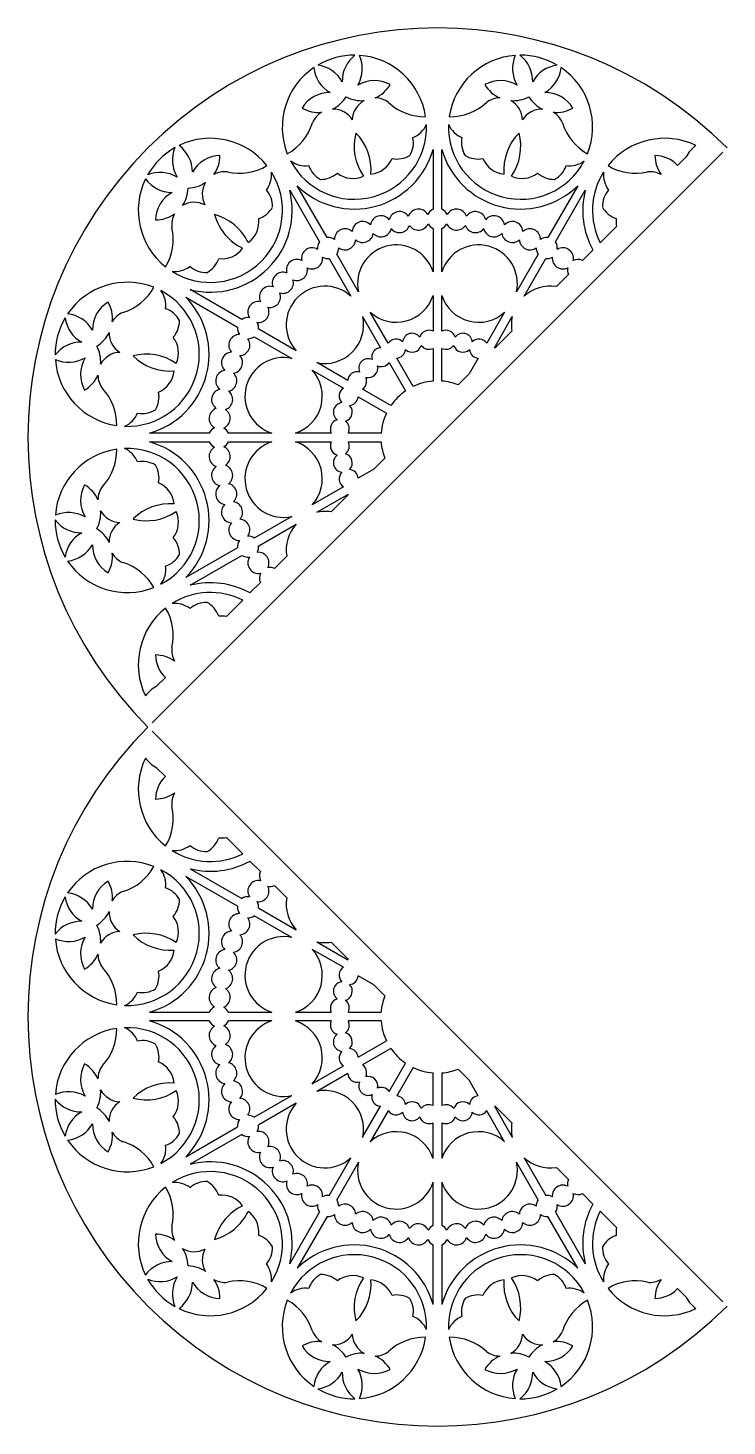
# Model space of a CAD drawing. Extents: x 55 to 303, y 0 to 248.
# Drawn here: x 55.2 to 179, y 0.3 to 247.9 of the extents above; entities that cross this region are included whole.
import ezdxf

# ---------------------------------------------------------------- set-up
doc = ezdxf.new("R2010")
doc.units = 0
doc.layers.get('0').update_dxf_attribs({"linetype": 'CONTINUOUS'})

msp = doc.modelspace()

# ---------------------------------------------------------------- linework, layer by layer
for p, q in [((77.16, 124.83), (178.23, 225.9)), ((126.92, 226.35), (126.92, 215.78)), ((128.47, 215.78), (128.47, 226.35)), ((170.21, 223.53), (171.75, 225.07)), ((101.53, 219.13), (106.81, 209.98)), ((108.16, 210.75), (102.87, 219.91)), ((152.52, 219.91), (147.23, 210.75)), ((148.58, 209.98), (153.86, 219.13)), ((126.92, 212.37), (126.92, 204.69)), ((128.47, 204.69), (128.47, 212.37)), ((156.51, 209.83), (159.39, 212.71)), ((153.39, 206.71), (155.23, 208.55)), ((108.52, 207.02), (112.36, 200.37)), ((113.7, 201.15), (109.87, 207.8)), ((145.53, 207.8), (141.69, 201.15)), ((143.03, 200.37), (146.87, 207.02)), ((148.74, 202.06), (150.89, 204.21)), ((93.08, 196.24), (83.93, 201.53)), ((126.92, 200.51), (126.92, 194.16)), ((128.47, 194.16), (128.47, 200.51)), ((83.15, 200.18), (92.3, 194.9)), ((114.45, 196.75), (117.62, 191.25)), ((118.97, 192.03), (115.8, 197.53)), ((139.59, 197.53), (136.42, 192.03)), ((137.77, 191.25), (140.94, 196.75)), ((95.26, 193.19), (101.91, 189.35)), ((102.68, 190.7), (96.04, 194.54)), ((137.91, 191.24), (140.87, 194.2)), ((126.92, 191.14), (126.92, 185.34)), ((128.47, 185.34), (128.47, 191.14)), ((111.8, 185.43), (106.31, 188.61)), ((119.14, 188.63), (122.03, 183.62)), ((123.38, 184.39), (120.48, 189.41)), ((134.91, 189.41), (133.3, 186.63)), ((105.53, 187.26), (111.03, 184.09)), ((131.36, 184.68), (133.3, 186.63)), ((119.44, 181.02), (114.42, 183.92)), ((113.65, 182.58), (118.66, 179.68)), ((87.28, 176.14), (76.71, 176.14)), ((98.37, 176.14), (90.69, 176.14)), ((108.9, 176.14), (102.55, 176.14)), ((117.72, 176.14), (111.92, 176.14)), ((76.71, 174.59), (87.28, 174.59)), ((90.69, 174.59), (98.37, 174.59)), ((102.55, 174.59), (108.9, 174.59)), ((111.92, 174.59), (117.72, 174.59)), ((116.43, 169.76), (118.38, 171.7)), ((116.43, 169.76), (113.65, 168.15)), ((111.03, 166.64), (105.53, 163.46)), ((106.31, 162.12), (111.8, 165.29)), ((108.86, 162.18), (111.82, 165.14)), ((101.91, 161.37), (95.26, 157.53)), ((96.04, 156.19), (102.68, 160.02)), ((92.3, 155.83), (83.15, 150.54)), ((83.93, 149.2), (93.08, 154.48)), ((98.85, 152.17), (101, 154.32)), ((94.5, 147.83), (96.35, 149.67)), ((90.35, 143.67), (93.23, 146.55)), ((77.98, 131.31), (79.53, 132.85)), ((77.16, 123.36), (178.23, 22.3)), ((77.98, 116.89), (79.53, 115.35)), ((90.35, 104.52), (93.23, 101.64)), ((94.5, 100.37), (96.35, 98.52)), ((92.3, 92.37), (83.15, 97.65)), ((83.93, 99), (93.08, 93.71)), ((98.85, 96.02), (101, 93.87)), ((96.04, 92.01), (102.68, 88.17)), ((101.91, 86.82), (95.26, 90.66)), ((111.03, 81.56), (105.53, 84.73)), ((106.31, 86.08), (111.8, 82.9)), ((108.86, 86.01), (111.82, 83.05)), ((116.43, 78.44), (113.65, 80.05)), ((116.43, 78.44), (118.38, 76.49)), ((76.71, 73.61), (87.28, 73.61)), ((87.28, 72.06), (76.71, 72.06)), ((90.69, 73.61), (98.37, 73.61)), ((98.37, 72.06), (90.69, 72.06)), ((102.55, 73.61), (108.9, 73.61)), ((108.9, 72.06), (102.55, 72.06)), ((111.92, 73.61), (117.72, 73.61)), ((117.72, 72.06), (111.92, 72.06)), ((113.65, 65.62), (118.66, 68.51)), ((119.44, 67.17), (114.42, 64.27)), ((119.14, 59.56), (122.03, 64.58)), ((105.53, 60.93), (111.03, 64.11)), ((111.8, 62.76), (106.31, 59.59)), ((123.38, 63.8), (120.48, 58.78)), ((126.92, 57.06), (126.92, 62.85)), ((128.47, 62.85), (128.47, 57.06)), ((131.36, 63.51), (133.3, 61.57)), ((134.91, 58.78), (133.3, 61.57)), ((95.26, 55), (101.91, 58.84)), ((102.68, 57.49), (96.04, 53.66)), ((114.45, 51.45), (117.62, 56.94)), ((137.77, 56.94), (140.94, 51.45)), ((137.91, 56.96), (140.87, 54)), ((118.97, 56.16), (115.8, 50.67)), ((139.59, 50.67), (136.42, 56.16)), ((83.15, 48.01), (92.3, 53.3)), ((126.92, 47.69), (126.92, 54.03)), ((128.47, 54.03), (128.47, 47.69)), ((93.08, 51.95), (83.93, 46.67)), ((108.52, 41.17), (112.36, 47.82)), ((113.7, 47.04), (109.87, 40.4)), ((145.53, 40.4), (141.69, 47.04)), ((143.03, 47.82), (146.87, 41.17)), ((148.74, 46.13), (150.89, 43.98)), ((126.92, 35.83), (126.92, 43.5)), ((128.47, 43.5), (128.47, 35.83)), ((153.39, 41.48), (155.23, 39.64)), ((101.53, 29.06), (106.81, 38.22)), ((108.16, 37.44), (102.87, 28.29)), ((152.52, 28.29), (147.23, 37.44)), ((148.58, 38.22), (153.86, 29.06)), ((156.51, 38.36), (159.39, 35.48)), ((126.92, 21.84), (126.92, 32.41)), ((128.47, 32.41), (128.47, 21.84)), ((170.21, 24.66), (171.75, 23.12))]:
    msp.add_line(p, q)
for centre, radius, start, end in [((127.7, 175.36), 72.5, 45, 225), ((112.98, 230.29), 12.76, 89.508, 120.492), ((116.62, 238.45), 5.79, 127.5452, 181.3928), ((108.61, 240.68), 5.79, 329.7156, 23.7213), ((112.98, 230.29), 12.76, 8.4192, 85.7938), ((142.41, 230.29), 12.76, 94.2062, 171.5808), ((146.78, 240.68), 5.79, 156.2787, 210.2844), ((138.77, 238.45), 5.79, 358.6072, 52.4548), ((142.41, 230.29), 12.76, 59.508, 90.492), ((112.98, 230.29), 12.76, 124.2062, 201.5808), ((111.56, 241.47), 5.79, 186.2787, 240.2844), ((105.74, 235.54), 5.79, 28.6072, 82.4548), ((149.65, 235.54), 5.79, 97.5452, 151.3928), ((143.83, 241.47), 5.79, 299.7156, 353.7213), ((142.41, 230.29), 12.76, 338.4192, 55.7938), ((116.53, 232.76), 5.79, 61.3928, 120.2844), ((114.31, 240.77), 5.79, 293.9276, 329.7156), ((138.86, 232.76), 5.79, 59.7156, 118.6072), ((141.09, 240.77), 5.79, 210.2844, 246.0724), ((108.66, 230.65), 5.79, 89.7156, 148.6072), ((106.59, 238.7), 5.79, 295.9092, 328.6072), ((114.31, 240.77), 5.79, 241.3928, 274.0908), ((116.62, 231.48), 4, 53.0255, 89.5549), ((138.77, 231.48), 4, 90.4451, 126.9745), ((141.09, 240.77), 5.79, 265.9092, 298.6072), ((148.8, 238.7), 5.79, 211.3928, 244.0908), ((146.73, 230.65), 5.79, 31.3928, 90.2844), ((106.59, 238.7), 5.79, 240.2844, 276.0724), ((109.23, 229.49), 4, 120.4451, 156.9745), ((109.23, 229.49), 4, 31.6524, 91.5365), ((116.62, 231.48), 4, 118.4635, 178.3476), ((125.38, 241.42), 9.27, 226.7591, 271.3858), ((130.01, 241.42), 9.27, 268.6142, 313.2409), ((138.77, 231.48), 4, 1.6524, 61.5365), ((146.16, 229.49), 4, 88.4635, 148.3476), ((148.8, 238.7), 5.79, 263.9276, 299.7156), ((146.16, 229.49), 4, 23.0255, 59.5549), ((96.67, 233.73), 9.27, 298.6142, 343.2409), ((112.98, 230.29), 12.76, 207.883, 2.117), ((121.63, 232.6), 4.5, 292.7044, 335.8894), ((142.41, 230.29), 12.76, 177.883, 332.117), ((133.77, 232.6), 4.5, 204.1106, 247.2956), ((158.72, 233.73), 9.27, 196.7591, 241.3858), ((87.49, 215.57), 12.76, 38.4192, 115.7938), ((122.22, 226.89), 9.27, 165.1953, 214.4937), ((106.68, 222.72), 9.27, 355.5063, 44.8047), ((118.94, 227.6), 4.5, 329.1546, 10.8257), ((136.45, 227.6), 4.5, 169.1743, 210.8454), ((148.71, 222.72), 9.27, 135.1953, 184.4937), ((133.17, 226.89), 9.27, 325.5063, 14.8047), ((167.9, 215.57), 12.76, 64.2062, 141.5808), ((87.49, 215.57), 12.76, 119.508, 150.492), ((86.56, 224.46), 5.79, 157.5452, 211.3928), ((78.51, 222.39), 5.79, 359.7156, 53.7213), ((89.33, 219.49), 5.79, 91.3928, 150.2844), ((83.4, 225.31), 5.79, 323.9276, 359.7156), ((112.98, 230.29), 14.49, 225.7715, 344.2285), ((120.5, 229.16), 4.5, 259.1743, 300.8454), ((142.41, 230.29), 14.49, 195.7715, 314.2285), ((134.89, 229.16), 4.5, 239.1546, 280.8257), ((166.06, 219.49), 5.79, 44.26, 88.6072), ((171.99, 225.31), 5.79, 180.2844, 216.0724), ((176.88, 222.39), 5.79, 126.2787, 152.3918), ((92.66, 231.41), 9.27, 256.7591, 301.3858), ((104.34, 227.96), 4.5, 234.1106, 277.2956), ((109.16, 224.98), 4.5, 199.1743, 240.8454), ((115.5, 226.48), 4.5, 275.2895, 337.2956), ((139.89, 226.48), 4.5, 202.7044, 264.7105), ((146.24, 224.98), 4.5, 299.1546, 340.8257), ((151.05, 227.96), 4.5, 262.7044, 305.8894), ((162.73, 231.41), 9.27, 238.6142, 283.2409), ((87.49, 215.57), 12.76, 154.2062, 231.5808), ((80.67, 224.55), 5.79, 216.2787, 270.2844), ((78.6, 216.5), 5.79, 58.6072, 112.4548), ((87.49, 215.57), 12.76, 237.883, 32.117), ((83.4, 225.31), 5.79, 271.3928, 304.0908), ((90.05, 218.42), 4, 148.4635, 208.3476), ((90.05, 218.42), 4, 83.0255, 119.5549), ((93.82, 221.89), 4.5, 322.7044, 5.8894), ((107.03, 225.55), 4.5, 269.1546, 310.8257), ((112.7, 225.72), 4.5, 232.7044, 294.7105), ((142.69, 225.72), 4.5, 245.2895, 307.2956), ((148.36, 225.55), 4.5, 229.1743, 270.8454), ((167.9, 215.57), 12.76, 147.883, 206.7317), ((161.57, 221.89), 4.5, 174.1106, 217.2956), ((165.34, 218.42), 4, 60.4451, 96.9745), ((83.57, 213.73), 5.79, 119.7156, 178.6072), ((77.75, 219.66), 5.79, 325.9092, 358.6072), ((87.49, 215.57), 14.49, 255.7715, 14.2285), ((94, 216.23), 4.5, 359.1546, 40.8257), ((167.9, 215.57), 14.49, 165.7715, 208.9706), ((161.39, 216.23), 4.5, 139.1743, 180.8454), ((84.64, 213.01), 4, 61.6524, 121.5365), ((94.57, 218.35), 4.5, 289.1743, 330.8454), ((120.97, 213.49), 1.87, 33.2513, 166.7487), ((124.32, 213.93), 1.87, 28.2513, 161.7487), ((127.7, 214.07), 1.87, 114.4653, 156.7487), ((127.7, 214.07), 1.87, 23.2513, 65.5347), ((131.07, 213.93), 1.87, 18.2513, 151.7487), ((134.42, 213.49), 1.87, 13.2513, 146.7487), ((160.83, 218.35), 4.5, 209.1546, 250.8257), ((77.75, 219.66), 5.79, 270.2844, 306.0724), ((84.64, 213.01), 4, 150.4451, 186.9745), ((85.81, 205.87), 9.27, 25.5063, 74.8047), ((97.19, 217.24), 9.27, 195.1953, 244.4937), ((91.58, 213.53), 4.5, 305.2895, 7.2956), ((114.46, 211.74), 1.87, 43.2513, 176.7487), ((117.68, 212.75), 1.87, 38.2513, 171.7487), ((120.97, 213.49), 1.87, 218.2513, 341.7487), ((124.32, 213.93), 1.87, 213.2513, 336.7487), ((127.7, 214.07), 1.87, 208.2513, 245.5347), ((127.7, 214.07), 1.87, 294.4653, 331.7487), ((131.07, 213.93), 1.87, 203.2513, 326.7487), ((134.42, 213.49), 1.87, 198.2513, 321.7487), ((137.71, 212.75), 1.87, 8.2513, 141.7487), ((140.94, 211.74), 1.87, 3.2513, 136.7487), ((163.81, 213.53), 4.5, 172.7044, 190.5157), ((71.65, 210.4), 9.27, 328.6142, 13.2409), ((108.34, 208.89), 1.87, 53.2513, 95.5347), ((111.34, 210.45), 1.87, 48.2513, 181.7487), ((114.46, 211.74), 1.87, 228.2513, 351.7487), ((117.68, 212.75), 1.87, 223.2513, 346.7487), ((137.71, 212.75), 1.87, 193.2513, 316.7487), ((140.94, 211.74), 1.87, 188.2513, 311.7487), ((144.06, 210.45), 1.87, 358.2513, 131.7487), ((147.05, 208.89), 1.87, 84.4653, 126.7487), ((89.53, 211.48), 4.5, 262.7044, 324.7105), ((105.49, 207.07), 1.87, 58.2513, 191.7487), ((108.34, 208.89), 1.87, 144.4653, 186.7487), ((108.34, 208.89), 1.87, 324.4653, 1.7487), ((111.34, 210.45), 1.87, 233.2513, 356.7487), ((120.4, 202.6), 6.85, 17.7956, 192.2044), ((134.99, 202.6), 6.85, 347.7956, 162.2044), ((144.06, 210.45), 1.87, 183.2513, 306.7487), ((147.05, 208.89), 1.87, 178.2513, 215.5347), ((147.05, 208.89), 1.87, 353.2513, 35.5347), ((149.9, 207.07), 1.87, 348.2513, 121.7487), ((81.17, 209.24), 4.5, 264.1106, 307.2956), ((86.83, 209.06), 4.5, 229.1743, 270.8454), ((84.71, 208.49), 4.5, 299.1546, 340.8257), ((102.81, 205.02), 1.87, 63.2513, 196.7487), ((105.49, 207.07), 1.87, 243.2513, 6.7487), ((108.34, 208.89), 1.87, 238.2513, 275.5347), ((147.05, 208.89), 1.87, 264.4653, 301.7487), ((149.9, 207.07), 1.87, 173.2513, 296.7487), ((152.58, 205.02), 1.87, 64.5086, 116.7487), ((100.32, 202.74), 1.87, 68.2513, 201.7487), ((100.32, 202.74), 1.87, 253.2513, 16.7487), ((102.81, 205.02), 1.87, 248.2513, 11.7487), ((152.58, 205.02), 1.87, 168.2513, 205.4914), ((72.77, 190.08), 12.76, 68.4192, 145.7938), ((69.33, 206.38), 9.27, 286.7591, 331.3858), ((72.77, 190.08), 12.76, 267.883, 62.117), ((75.1, 198.72), 4.5, 352.7044, 35.8894), ((98.04, 200.25), 1.87, 73.2513, 206.7487), ((98.04, 200.25), 1.87, 258.2513, 21.7487), ((107.76, 195.3), 6.85, 47.7956, 222.2044), ((120.4, 202.6), 6.85, 227.7956, 342.2044), ((134.99, 202.6), 6.85, 197.7956, 312.2044), ((147.63, 195.3), 6.85, 80.7319, 132.2044), ((72.41, 194.4), 5.79, 121.3928, 180.2844), ((64.36, 196.47), 5.79, 353.9276, 29.7156), ((72.77, 190.08), 14.49, 285.7715, 44.2285), ((78.08, 193.9), 4.5, 29.1546, 70.8257), ((95.99, 197.57), 1.87, 78.2513, 211.7487), ((95.99, 197.57), 1.87, 263.2513, 26.7487), ((72.77, 190.08), 12.76, 149.508, 180.492), ((67.52, 197.31), 5.79, 187.5452, 241.3928), ((61.58, 191.5), 5.79, 29.7156, 83.7213), ((73.56, 193.83), 4, 113.0255, 149.5549), ((77.51, 196.03), 4.5, 319.1743, 0.8454), ((94.17, 194.72), 1.87, 83.2513, 125.5347), ((94.17, 194.72), 1.87, 354.4653, 31.7487), ((107.76, 195.3), 6.85, 257.7956, 12.2044), ((147.63, 195.3), 6.85, 167.7956, 189.2681), ((64.36, 196.47), 5.79, 301.3928, 334.0908), ((73.56, 193.83), 4, 178.4635, 238.3476), ((77.34, 190.36), 4.5, 335.2895, 37.2956), ((92.61, 191.72), 1.87, 88.2513, 221.7487), ((94.17, 194.72), 1.87, 174.4653, 216.7487), ((94.17, 194.72), 1.87, 268.2513, 305.5347), ((123.2, 192.12), 1.68, 35.9277, 174.0723), ((126.18, 192.65), 1.68, 64.0478, 164.0723), ((129.21, 192.65), 1.68, 15.9277, 115.9522), ((132.19, 192.12), 1.68, 5.9277, 144.0723), ((64.6, 186.44), 5.79, 88.6072, 142.4548), ((62.29, 188.75), 5.79, 355.9092, 28.6072), ((92.61, 191.72), 1.87, 273.2513, 36.7487), ((117.74, 189.58), 1.68, 94.0478, 194.0723), ((120.36, 191.09), 1.68, 45.9277, 145.9522), ((120.36, 191.09), 1.68, 274.0478, 354.0723), ((123.2, 192.12), 1.68, 225.9277, 344.0723), ((126.18, 192.65), 1.68, 215.9277, 295.9522), ((129.21, 192.65), 1.68, 244.0478, 324.0723), ((132.19, 192.12), 1.68, 195.9277, 314.0723), ((135.03, 191.09), 1.68, 185.9277, 265.9522), ((135.03, 191.09), 1.68, 34.0478, 134.0723), ((137.65, 189.58), 1.68, 80.9377, 85.9522), ((62.38, 194.45), 5.79, 246.2787, 300.2844), ((72.77, 190.08), 12.76, 184.2062, 261.5808), ((70.3, 186.52), 5.79, 149.7156, 208.6072), ((71.58, 186.43), 4, 91.6524, 151.5365), ((76.17, 180.84), 9.27, 55.5063, 104.8047), ((80.34, 196.38), 9.27, 225.1953, 274.4937), ((91.32, 188.6), 1.87, 93.2513, 226.7487), ((91.32, 188.6), 1.87, 278.2513, 41.7487), ((100.46, 182.66), 6.85, 77.7956, 252.2044), ((115.43, 187.63), 1.68, 65.9277, 204.0723), ((117.74, 189.58), 1.68, 245.9277, 325.9522), ((62.29, 188.75), 5.79, 300.2844, 336.0724), ((71.58, 186.43), 4, 180.4451, 216.9745), ((76.58, 187.55), 4.5, 292.7044, 354.7105), ((90.3, 185.38), 1.87, 98.2513, 231.7487), ((90.3, 185.38), 1.87, 283.2513, 46.7487), ((100.46, 182.66), 6.85, 287.7956, 42.2044), ((113.48, 185.31), 1.68, 75.9277, 175.9522), ((113.48, 185.31), 1.68, 304.0478, 24.0723), ((115.43, 187.63), 1.68, 255.9277, 14.0723), ((61.64, 177.68), 9.27, 358.6142, 43.2409), ((73.9, 182.56), 4.5, 329.1546, 10.8257), ((89.57, 182.08), 1.87, 103.2513, 236.7487), ((89.57, 182.08), 1.87, 288.2513, 51.7487), ((111.97, 182.7), 1.68, 124.0478, 224.0723), ((127.7, 175.36), 10.01, 124.4482, 145.5518), ((127.7, 175.36), 10.01, 94.4482, 115.5518), ((127.7, 175.36), 10.01, 68.5512, 85.5518), ((110.94, 179.85), 1.68, 95.9277, 234.0723), ((110.94, 179.85), 1.68, 285.9277, 44.0723), ((111.97, 182.7), 1.68, 275.9277, 355.9522), ((70.46, 181.43), 4.5, 294.1106, 337.2956), ((75.46, 184.11), 4.5, 259.1743, 300.8454), ((89.13, 178.74), 1.87, 108.2513, 241.7487), ((89.13, 178.74), 1.87, 293.2513, 56.7487), ((110.41, 176.87), 1.68, 105.9277, 205.9522), ((110.41, 176.87), 1.68, 334.0478, 54.0723), ((127.7, 175.36), 10.01, 154.4482, 175.5518), ((88.98, 175.36), 1.87, 113.2513, 155.5347), ((88.98, 175.36), 1.87, 24.4653, 61.7487), ((72.77, 160.65), 12.76, 297.883, 92.117), ((70.46, 169.29), 4.5, 22.7044, 65.8894), ((72.77, 160.65), 14.49, 315.7715, 74.2285), ((89.13, 171.99), 1.87, 118.2513, 251.7487), ((88.98, 175.36), 1.87, 204.4653, 246.7487), ((88.98, 175.36), 1.87, 298.2513, 335.5347), ((89.13, 171.99), 1.87, 303.2513, 66.7487), ((100.46, 168.06), 6.85, 107.7956, 282.2044), ((100.46, 168.06), 6.85, 317.7956, 72.2044), ((110.41, 173.85), 1.68, 154.0478, 254.0723), ((110.41, 173.85), 1.68, 305.9277, 25.9522), ((127.7, 175.36), 10.01, 184.4482, 201.4488), ((72.77, 160.65), 12.76, 98.4192, 175.7938), ((61.64, 173.04), 9.27, 316.7591, 1.3858), ((75.46, 166.61), 4.5, 59.1546, 100.8257), ((110.94, 170.87), 1.68, 125.9277, 264.0723), ((110.94, 170.87), 1.68, 315.9277, 74.0723), ((73.9, 168.17), 4.5, 349.1743, 30.8454), ((89.57, 168.64), 1.87, 123.2513, 256.7487), ((89.57, 168.64), 1.87, 308.2513, 71.7487), ((111.97, 168.03), 1.68, 135.9277, 235.9522), ((111.97, 168.03), 1.68, 4.0478, 84.0723), ((70.3, 164.2), 5.79, 151.3928, 210.2844), ((62.29, 161.97), 5.79, 23.9276, 59.7156), ((71.58, 164.29), 4, 143.0255, 179.5549), ((76.58, 163.17), 4.5, 5.2895, 67.2956), ((90.3, 165.34), 1.87, 128.2513, 261.7487), ((90.3, 165.34), 1.87, 313.2513, 76.7487), ((80.34, 154.35), 9.27, 85.5063, 134.8047), ((91.32, 162.12), 1.87, 133.2513, 266.7487), ((91.32, 162.12), 1.87, 318.2513, 81.7487), ((113.48, 165.41), 1.68, 184.0478, 189.0623), ((62.38, 156.28), 5.79, 59.7156, 113.7213), ((62.29, 161.97), 5.79, 331.3928, 4.0908), ((71.58, 164.29), 4, 208.4635, 268.3476), ((76.17, 169.88), 9.27, 255.1953, 304.4937), ((77.34, 160.36), 4.5, 322.7044, 24.7105), ((107.76, 155.42), 6.85, 80.7319, 102.2044), ((64.6, 164.28), 5.79, 217.5452, 271.3928), ((72.77, 160.65), 12.76, 179.508, 210.492), ((67.52, 153.41), 5.79, 118.6072, 172.4548), ((64.36, 154.26), 5.79, 25.9092, 58.6072), ((73.56, 156.89), 4, 121.6524, 181.5365), ((92.61, 159), 1.87, 138.2513, 271.7487), ((92.61, 159), 1.87, 323.2513, 86.7487), ((107.76, 155.42), 6.85, 137.7956, 189.2681), ((61.58, 159.23), 5.79, 276.2787, 330.2844), ((72.41, 156.33), 5.79, 179.7156, 238.6072), ((77.51, 154.7), 4.5, 359.1546, 40.8257), ((94.17, 156.01), 1.87, 143.2513, 185.5347), ((94.17, 156.01), 1.87, 54.4653, 91.7487), ((94.17, 156.01), 1.87, 328.2513, 5.5347), ((72.77, 160.65), 12.76, 214.2062, 291.5808), ((64.36, 154.26), 5.79, 330.2844, 6.0724), ((73.56, 156.89), 4, 210.4451, 246.9745), ((78.08, 156.82), 4.5, 289.1743, 330.8454), ((94.17, 156.01), 1.87, 234.4653, 276.7487), ((95.99, 153.16), 1.87, 148.2513, 281.7487), ((95.99, 153.16), 1.87, 333.2513, 96.7487), ((69.33, 144.34), 9.27, 28.6142, 73.2409), ((75.1, 152), 4.5, 324.1106, 7.2956), ((98.04, 150.48), 1.87, 153.2513, 205.4914), ((98.04, 150.48), 1.87, 64.5086, 101.7487), ((87.49, 135.15), 14.49, 61.0294, 104.2285), ((87.49, 135.15), 12.76, 63.2683, 122.117), ((86.83, 141.66), 4.5, 89.1546, 130.8257), ((84.71, 142.23), 4.5, 19.1743, 60.8454), ((87.49, 135.15), 12.76, 128.4192, 205.7938), ((71.65, 140.33), 9.27, 346.7591, 31.3858), ((81.17, 141.49), 4.5, 52.7044, 95.8894), ((89.53, 139.25), 4.5, 79.4843, 97.2956), ((83.57, 137), 5.79, 181.3928, 225.74), ((77.75, 131.06), 5.79, 53.9276, 89.7156), ((84.64, 137.72), 4, 173.0255, 209.5549), ((80.67, 126.18), 5.79, 117.6082, 143.7213), ((127.7, 72.83), 72.5, 135, 315), ((87.49, 113.04), 12.76, 154.2062, 231.5808), ((80.67, 122.02), 5.79, 216.2787, 242.3918), ((83.57, 111.2), 5.79, 134.26, 178.6072), ((77.75, 117.13), 5.79, 270.2844, 306.0724), ((84.64, 110.48), 4, 150.4451, 186.9745), ((71.65, 107.87), 9.27, 328.6142, 13.2409), ((84.71, 105.96), 4.5, 299.1546, 340.8257), ((89.53, 108.95), 4.5, 262.7044, 280.5157), ((81.17, 106.71), 4.5, 264.1106, 307.2956), ((87.49, 113.04), 12.76, 237.883, 296.7317), ((86.83, 106.53), 4.5, 229.1743, 270.8454), ((72.77, 87.55), 12.76, 68.4192, 145.7938), ((69.33, 103.85), 9.27, 286.7591, 331.3858), ((87.49, 113.04), 14.49, 255.7715, 298.9706), ((72.41, 91.87), 5.79, 121.3928, 180.2844), ((64.36, 93.94), 5.79, 353.9276, 29.7156), ((72.77, 87.55), 12.76, 267.883, 62.117), ((72.77, 87.55), 14.49, 285.7715, 44.2285), ((75.1, 96.19), 4.5, 352.7044, 35.8894), ((95.99, 95.04), 1.87, 78.2513, 211.7487), ((98.04, 97.72), 1.87, 154.5086, 206.7487), ((61.58, 88.97), 5.79, 29.7156, 83.7213), ((73.56, 91.3), 4, 113.0255, 149.5549), ((78.08, 91.37), 4.5, 29.1546, 70.8257), ((94.17, 92.19), 1.87, 83.2513, 125.5347), ((95.99, 95.04), 1.87, 263.2513, 26.7487), ((98.04, 97.72), 1.87, 258.2513, 295.4914), ((72.77, 87.55), 12.76, 149.508, 180.492), ((67.52, 94.78), 5.79, 187.5452, 241.3928), ((77.51, 93.5), 4.5, 319.1743, 0.8454), ((94.17, 92.19), 1.87, 174.4653, 216.7487), ((94.17, 92.19), 1.87, 354.4653, 31.7487), ((107.76, 92.77), 6.85, 170.7319, 222.2044), ((64.6, 83.91), 5.79, 88.6072, 142.4548), ((64.36, 93.94), 5.79, 301.3928, 334.0908), ((73.56, 91.3), 4, 178.4635, 238.3476), ((77.34, 87.83), 4.5, 335.2895, 37.2956), ((92.61, 89.19), 1.87, 88.2513, 221.7487), ((92.61, 89.19), 1.87, 273.2513, 36.7487), ((94.17, 92.19), 1.87, 268.2513, 305.5347), ((62.38, 91.91), 5.79, 246.2787, 300.2844), ((70.3, 83.99), 5.79, 149.7156, 208.6072), ((62.29, 86.22), 5.79, 355.9092, 28.6072), ((71.58, 83.9), 4, 91.6524, 151.5365), ((76.17, 78.31), 9.27, 55.5063, 104.8047), ((80.34, 93.85), 9.27, 225.1953, 274.4937), ((91.32, 86.07), 1.87, 93.2513, 226.7487), ((91.32, 86.07), 1.87, 278.2513, 41.7487), ((100.46, 80.13), 6.85, 77.7956, 252.2044), ((72.77, 87.55), 12.76, 184.2062, 261.5808), ((76.58, 85.02), 4.5, 292.7044, 354.7105), ((90.3, 82.85), 1.87, 98.2513, 231.7487), ((90.3, 82.85), 1.87, 283.2513, 46.7487), ((100.46, 80.13), 6.85, 287.7956, 42.2044), ((107.76, 92.77), 6.85, 257.7956, 279.2681), ((62.29, 86.22), 5.79, 300.2844, 336.0724), ((71.58, 83.9), 4, 180.4451, 216.9745), ((113.48, 82.78), 1.68, 170.9377, 175.9522), ((61.64, 75.15), 9.27, 358.6142, 43.2409), ((73.9, 80.03), 4.5, 329.1546, 10.8257), ((89.57, 79.55), 1.87, 103.2513, 236.7487), ((89.57, 79.55), 1.87, 288.2513, 51.7487), ((111.97, 80.16), 1.68, 124.0478, 224.0723), ((111.97, 80.16), 1.68, 275.9277, 355.9522), ((70.46, 78.9), 4.5, 294.1106, 337.2956), ((75.46, 81.58), 4.5, 259.1743, 300.8454), ((89.13, 76.21), 1.87, 108.2513, 241.7487), ((89.13, 76.21), 1.87, 293.2513, 56.7487), ((110.94, 77.32), 1.68, 95.9277, 234.0723), ((110.94, 77.32), 1.68, 285.9277, 44.0723), ((88.98, 72.83), 1.87, 113.2513, 155.5347), ((88.98, 72.83), 1.87, 24.4653, 61.7487), ((110.41, 74.34), 1.68, 105.9277, 205.9522), ((110.41, 74.34), 1.68, 334.0478, 54.0723), ((127.7, 72.83), 10.01, 158.5512, 175.5518), ((72.77, 58.11), 14.49, 315.7715, 74.2285), ((88.98, 72.83), 1.87, 204.4653, 246.7487), ((88.98, 72.83), 1.87, 298.2513, 335.5347), ((100.46, 65.53), 6.85, 107.7956, 282.2044), ((100.46, 65.53), 6.85, 317.7956, 72.2044), ((110.41, 71.32), 1.68, 154.0478, 254.0723), ((110.41, 71.32), 1.68, 305.9277, 25.9522), ((127.7, 72.83), 10.01, 184.4482, 205.5518), ((72.77, 58.11), 12.76, 98.4192, 175.7938), ((61.64, 70.51), 9.27, 316.7591, 1.3858), ((72.77, 58.11), 12.76, 297.883, 92.117), ((70.46, 66.76), 4.5, 22.7044, 65.8894), ((89.13, 69.46), 1.87, 118.2513, 251.7487), ((89.13, 69.46), 1.87, 303.2513, 66.7487), ((110.94, 68.34), 1.68, 125.9277, 264.0723), ((110.94, 68.34), 1.68, 315.9277, 74.0723), ((75.46, 64.08), 4.5, 59.1546, 100.8257), ((73.9, 65.63), 4.5, 349.1743, 30.8454), ((89.57, 66.11), 1.87, 123.2513, 256.7487), ((89.57, 66.11), 1.87, 308.2513, 71.7487), ((111.97, 65.5), 1.68, 4.0478, 84.0723), ((127.7, 72.83), 10.01, 214.4482, 235.5518), ((70.3, 61.67), 5.79, 151.3928, 210.2844), ((62.29, 59.44), 5.79, 23.9276, 59.7156), ((76.58, 60.64), 4.5, 5.2895, 67.2956), ((90.3, 62.81), 1.87, 313.2513, 76.7487), ((111.97, 65.5), 1.68, 135.9277, 235.9522), ((71.58, 61.76), 4, 143.0255, 179.5549), ((90.3, 62.81), 1.87, 128.2513, 261.7487), ((113.48, 62.88), 1.68, 184.0478, 284.0723), ((113.48, 62.88), 1.68, 335.9277, 55.9522), ((115.43, 60.56), 1.68, 345.9277, 104.0723), ((127.7, 72.83), 10.01, 244.4482, 265.5518), ((127.7, 72.83), 10.01, 274.4482, 291.4488), ((62.38, 53.75), 5.79, 59.7156, 113.7213), ((62.29, 59.44), 5.79, 331.3928, 4.0908), ((71.58, 61.76), 4, 208.4635, 268.3476), ((80.34, 51.82), 9.27, 85.5063, 134.8047), ((76.17, 67.35), 9.27, 255.1953, 304.4937), ((77.34, 57.83), 4.5, 322.7044, 24.7105), ((91.32, 59.59), 1.87, 133.2513, 266.7487), ((91.32, 59.59), 1.87, 318.2513, 81.7487), ((107.76, 52.89), 6.85, 347.7956, 102.2044), ((115.43, 60.56), 1.68, 155.9277, 294.0723), ((117.74, 58.62), 1.68, 34.0478, 114.0723), ((64.6, 61.75), 5.79, 217.5452, 271.3928), ((72.77, 58.11), 12.76, 179.508, 210.492), ((73.56, 54.36), 4, 121.6524, 181.5365), ((92.61, 56.47), 1.87, 138.2513, 271.7487), ((92.61, 56.47), 1.87, 323.2513, 86.7487), ((107.76, 52.89), 6.85, 137.7956, 312.2044), ((117.74, 58.62), 1.68, 165.9277, 265.9522), ((120.36, 57.11), 1.68, 5.9277, 85.9522), ((123.2, 56.07), 1.68, 15.9277, 134.0723), ((126.18, 55.55), 1.68, 64.0478, 144.0723), ((129.21, 55.55), 1.68, 35.9277, 115.9522), ((132.19, 56.07), 1.68, 45.9277, 164.0723), ((135.03, 57.11), 1.68, 94.0478, 174.0723), ((137.65, 58.62), 1.68, 274.0478, 279.0623), ((67.52, 50.88), 5.79, 118.6072, 172.4548), ((64.36, 51.73), 5.79, 25.9092, 58.6072), ((77.51, 52.17), 4.5, 359.1546, 40.8257), ((94.17, 53.48), 1.87, 143.2513, 185.5347), ((94.17, 53.48), 1.87, 54.4653, 91.7487), ((120.36, 57.11), 1.68, 214.0478, 314.0723), ((123.2, 56.07), 1.68, 185.9277, 324.0723), ((126.18, 55.55), 1.68, 195.9277, 295.9522), ((129.21, 55.55), 1.68, 244.0478, 344.0723), ((132.19, 56.07), 1.68, 215.9277, 354.0723), ((135.03, 57.11), 1.68, 225.9277, 325.9522), ((61.58, 56.7), 5.79, 276.2787, 330.2844), ((72.41, 53.8), 5.79, 179.7156, 238.6072), ((64.36, 51.73), 5.79, 330.2844, 6.0724), ((73.56, 54.36), 4, 210.4451, 246.9745), ((78.08, 54.29), 4.5, 289.1743, 330.8454), ((94.17, 53.48), 1.87, 328.2513, 5.5347), ((95.99, 50.63), 1.87, 333.2513, 96.7487), ((120.4, 45.6), 6.85, 17.7956, 132.2044), ((134.99, 45.6), 6.85, 47.7956, 162.2044), ((147.63, 52.89), 6.85, 170.7319, 192.2044), ((72.77, 58.11), 12.76, 214.2062, 291.5808), ((69.33, 41.81), 9.27, 28.6142, 73.2409), ((75.1, 49.47), 4.5, 324.1106, 7.2956), ((94.17, 53.48), 1.87, 234.4653, 276.7487), ((95.99, 50.63), 1.87, 148.2513, 281.7487), ((98.04, 47.95), 1.87, 338.2513, 101.7487), ((87.49, 32.62), 14.49, 345.7715, 104.2285), ((98.04, 47.95), 1.87, 153.2513, 286.7487), ((100.32, 45.46), 1.87, 343.2513, 106.7487), ((120.4, 45.6), 6.85, 167.7956, 342.2044), ((134.99, 45.6), 6.85, 197.7956, 12.2044), ((147.63, 52.89), 6.85, 227.7956, 279.2681), ((87.49, 32.62), 12.76, 327.883, 122.117), ((100.32, 45.46), 1.87, 158.2513, 291.7487), ((102.81, 43.18), 1.87, 348.2513, 111.7487), ((87.49, 32.62), 12.76, 128.4192, 205.7938), ((71.65, 37.79), 9.27, 346.7591, 31.3858), ((81.17, 38.96), 4.5, 52.7044, 95.8894), ((86.83, 39.13), 4.5, 89.1546, 130.8257), ((84.71, 39.7), 4.5, 19.1743, 60.8454), ((102.81, 43.18), 1.87, 163.2513, 296.7487), ((105.49, 41.12), 1.87, 353.2513, 116.7487), ((149.9, 41.12), 1.87, 63.2513, 186.7487), ((152.58, 43.18), 1.87, 154.5086, 191.7487), ((89.53, 36.72), 4.5, 35.2895, 97.2956), ((105.49, 41.12), 1.87, 168.2513, 301.7487), ((108.34, 39.31), 1.87, 84.4653, 121.7487), ((108.34, 39.31), 1.87, 358.2513, 35.5347), ((111.34, 37.75), 1.87, 3.2513, 126.7487), ((144.06, 37.75), 1.87, 53.2513, 176.7487), ((147.05, 39.31), 1.87, 144.4653, 181.7487), ((147.05, 39.31), 1.87, 58.2513, 95.5347), ((149.9, 41.12), 1.87, 238.2513, 11.7487), ((152.58, 43.18), 1.87, 243.2513, 295.4914), ((167.9, 32.62), 14.49, 151.0294, 194.2285), ((97.19, 30.95), 9.27, 115.5063, 164.8047), ((85.81, 42.33), 9.27, 285.1953, 334.4937), ((91.58, 34.66), 4.5, 352.7044, 54.7105), ((108.34, 39.31), 1.87, 173.2513, 215.5347), ((108.34, 39.31), 1.87, 264.4653, 306.7487), ((111.34, 37.75), 1.87, 178.2513, 311.7487), ((114.46, 36.45), 1.87, 8.2513, 131.7487), ((117.68, 35.44), 1.87, 13.2513, 136.7487), ((137.71, 35.44), 1.87, 43.2513, 166.7487), ((140.94, 36.45), 1.87, 48.2513, 171.7487), ((144.06, 37.75), 1.87, 228.2513, 1.7487), ((147.05, 39.31), 1.87, 233.2513, 275.5347), ((147.05, 39.31), 1.87, 324.4653, 6.7487), ((167.9, 32.62), 12.76, 153.2683, 212.117), ((84.64, 35.19), 4, 173.0255, 209.5549), ((114.46, 36.45), 1.87, 183.2513, 316.7487), ((117.68, 35.44), 1.87, 188.2513, 321.7487), ((120.97, 34.71), 1.87, 18.2513, 141.7487), ((124.32, 34.27), 1.87, 23.2513, 146.7487), ((127.7, 34.12), 1.87, 114.4653, 151.7487), ((127.7, 34.12), 1.87, 28.2513, 65.5347), ((131.07, 34.27), 1.87, 33.2513, 156.7487), ((134.42, 34.71), 1.87, 38.2513, 161.7487), ((137.71, 35.44), 1.87, 218.2513, 351.7487), ((140.94, 36.45), 1.87, 223.2513, 356.7487), ((163.81, 34.66), 4.5, 169.4843, 187.2956), ((83.57, 34.47), 5.79, 181.3928, 240.2844), ((77.75, 28.53), 5.79, 53.9276, 89.7156), ((94.57, 29.84), 4.5, 29.1546, 70.8257), ((112.98, 17.91), 14.49, 15.7715, 134.2285), ((120.97, 34.71), 1.87, 193.2513, 326.7487), ((124.32, 34.27), 1.87, 198.2513, 331.7487), ((127.7, 34.12), 1.87, 203.2513, 245.5347), ((127.7, 34.12), 1.87, 294.4653, 336.7487), ((142.41, 17.91), 14.49, 45.7715, 164.2285), ((131.07, 34.27), 1.87, 208.2513, 341.7487), ((134.42, 34.71), 1.87, 213.2513, 346.7487), ((160.83, 29.84), 4.5, 109.1743, 150.8454), ((84.64, 35.19), 4, 238.4635, 298.3476), ((77.75, 28.53), 5.79, 1.3928, 34.0908), ((90.05, 29.77), 4, 151.6524, 211.5365), ((94, 31.97), 4.5, 319.1743, 0.8454), ((112.98, 17.91), 12.76, 357.883, 152.117), ((142.41, 17.91), 12.76, 27.883, 182.117), ((161.39, 31.97), 4.5, 179.1546, 220.8257), ((80.67, 23.65), 5.79, 89.7156, 143.7213), ((83.4, 22.89), 5.79, 55.9092, 88.6072), ((93.82, 26.3), 4.5, 354.1106, 37.2956), ((161.57, 26.3), 4.5, 142.7044, 185.8894), ((78.6, 31.69), 5.79, 247.5452, 301.3928), ((87.49, 32.62), 12.76, 209.508, 240.492), ((86.56, 23.73), 5.79, 148.6072, 202.4548), ((78.51, 25.8), 5.79, 306.2787, 0.2844), ((89.33, 28.7), 5.79, 209.7156, 268.6072), ((90.05, 29.77), 4, 240.4451, 276.9745), ((83.4, 22.89), 5.79, 0.2844, 36.0724), ((92.66, 16.78), 9.27, 58.6142, 103.2409), ((109.16, 23.22), 4.5, 119.1546, 160.8257), ((107.03, 22.65), 4.5, 49.1743, 90.8454), ((112.7, 22.47), 4.5, 65.2895, 127.2956), ((122.22, 21.31), 9.27, 145.5063, 194.8047), ((106.68, 25.47), 9.27, 315.1953, 4.4937), ((115.5, 21.72), 4.5, 22.7044, 84.7105), ((139.89, 21.72), 4.5, 95.2895, 157.2956), ((148.71, 25.47), 9.27, 175.5063, 224.8047), ((142.69, 22.47), 4.5, 52.7044, 114.7105), ((133.17, 21.31), 9.27, 345.1953, 34.4937), ((148.36, 22.65), 4.5, 89.1546, 130.8257), ((146.24, 23.22), 4.5, 19.1743, 60.8454), ((162.73, 16.78), 9.27, 76.7591, 121.3858), ((165.34, 29.77), 4, 263.0255, 299.5549), ((171.99, 22.89), 5.79, 143.9276, 179.7156), ((87.49, 32.62), 12.76, 244.2062, 321.5808), ((112.98, 17.91), 12.76, 158.4192, 235.7938), ((96.67, 14.46), 9.27, 16.7591, 61.3858), ((104.34, 20.23), 4.5, 82.7044, 125.8894), ((120.5, 19.04), 4.5, 59.1546, 100.8257), ((118.94, 20.59), 4.5, 349.1743, 30.8454), ((136.45, 20.59), 4.5, 149.1546, 190.8257), ((134.89, 19.04), 4.5, 79.1743, 120.8454), ((142.41, 17.91), 12.76, 304.2062, 21.5808), ((158.72, 14.46), 9.27, 118.6142, 163.2409), ((151.05, 20.23), 4.5, 54.1106, 97.2956), ((167.9, 32.62), 12.76, 218.4192, 295.7938), ((166.06, 28.7), 5.79, 271.3928, 315.74), ((176.88, 25.8), 5.79, 207.6082, 233.7213), ((121.63, 15.6), 4.5, 24.1106, 67.2956), ((133.77, 15.6), 4.5, 112.7044, 155.8894), ((106.59, 9.5), 5.79, 83.9276, 119.7156), ((109.23, 18.7), 4, 203.0255, 239.5549), ((109.23, 18.7), 4, 268.4635, 328.3476), ((116.62, 16.72), 4, 181.6524, 241.5365), ((112.98, 17.91), 12.76, 274.2062, 351.5808), ((125.38, 6.77), 9.27, 88.6142, 133.2409), ((142.41, 17.91), 12.76, 188.4192, 265.7938), ((130.01, 6.77), 9.27, 46.7591, 91.3858), ((138.77, 16.72), 4, 298.4635, 358.3476), ((146.16, 18.7), 4, 211.6524, 271.5365), ((146.16, 18.7), 4, 300.4451, 336.9745), ((148.8, 9.5), 5.79, 60.2844, 96.0724), ((108.66, 17.54), 5.79, 211.3928, 270.2844), ((106.59, 9.5), 5.79, 31.3928, 64.0908), ((114.31, 7.43), 5.79, 85.9092, 118.6072), ((116.62, 16.72), 4, 270.4451, 306.9745), ((114.31, 7.43), 5.79, 30.2844, 66.0724), ((141.09, 7.43), 5.79, 113.9276, 149.7156), ((138.77, 16.72), 4, 233.0255, 269.5549), ((141.09, 7.43), 5.79, 61.3928, 94.0908), ((148.8, 9.5), 5.79, 115.9092, 148.6072), ((146.73, 17.54), 5.79, 269.7156, 328.6072), ((111.56, 6.72), 5.79, 119.7156, 173.7213), ((108.61, 7.51), 5.79, 336.2787, 30.2844), ((116.53, 15.43), 5.79, 239.7156, 298.6072), ((138.86, 15.43), 5.79, 241.3928, 300.2844), ((146.78, 7.51), 5.79, 149.7156, 203.7213), ((143.83, 6.72), 5.79, 6.2787, 60.2844), ((105.74, 12.65), 5.79, 277.5452, 331.3928), ((116.62, 9.74), 5.79, 178.6072, 232.4548), ((138.77, 9.74), 5.79, 307.5452, 1.3928), ((149.65, 12.65), 5.79, 208.6072, 262.4548), ((112.98, 17.91), 12.76, 239.508, 270.492), ((142.41, 17.91), 12.76, 269.508, 300.492)]:
    msp.add_arc(centre, radius, start, end)

doc.saveas('drawing.dxf')
